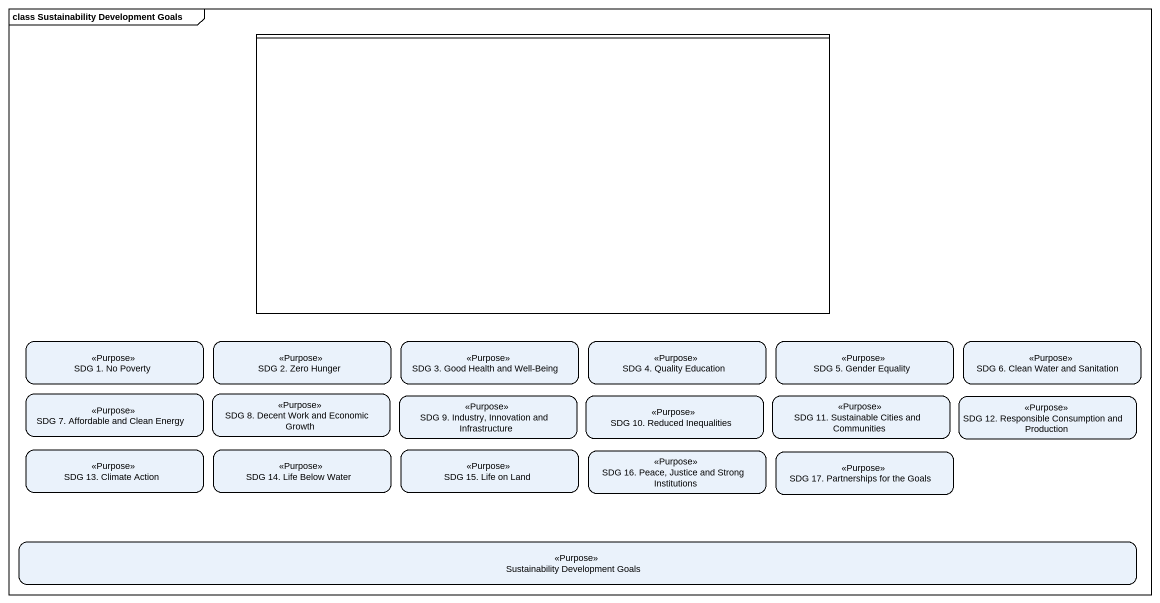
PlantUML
@startuml
mainframe class Sustainability Development Goals
hide empty description
state " " as lane1 <<partition>>
state "SDG 1. No Poverty" as SDG_1_No_Poverty <<Purpose>>
state "SDG 2. Zero Hunger" as SDG_2_Zero_Hunger <<Purpose>>
state "SDG 3. Good Health and Well-Being" as SDG_3_Good_Health_and_Well <<Purpose>>
state "SDG 4. Quality Education" as SDG_4_Quality_Education <<Purpose>>
state "SDG 5. Gender Equality" as SDG_5_Gender_Equality <<Purpose>>
state "SDG 6. Clean Water and Sanitation" as SDG_6_Clean_Water_and <<Purpose>>
state "SDG 7. Affordable and Clean Energy" as SDG_7_Affordable_and_Clean <<Purpose>>
state "SDG 8. Decent Work and Economic Growth" as SDG_8_Decent_Work_and <<Purpose>>
state "SDG 9. Industry, Innovation and Infrastructure" as SDG_9_Industry_Innovation <<Purpose>>
state "SDG 10. Reduced Inequalities" as SDG_10_Reduced_Inequalities <<Purpose>>
state "SDG 11. Sustainable Cities and Communities" as SDG_11_Sustainable_Cities <<Purpose>>
state "SDG 12. Responsible Consumption and Production" as SDG_12_Responsible <<Purpose>>
state "SDG 13. Climate Action" as SDG_13_Climate_Action <<Purpose>>
state "SDG 14. Life Below Water" as SDG_14_Life_Below_Water <<Purpose>>
state "SDG 15. Life on Land" as SDG_15_Life_on_Land <<Purpose>>
state "SDG 16. Peace, Justice and Strong Institutions" as SDG_16_Peace_Justice_and <<Purpose>>
state "SDG 17. Partnerships for the Goals" as SDG_17_Partnerships_for_the <<Purpose>>
state "Sustainability Development Goals" as Sustainability_Development <<Purpose>>
@enduml
